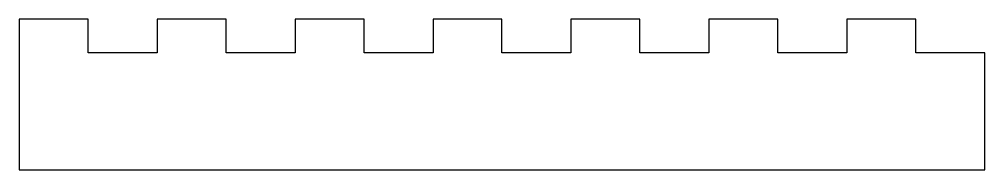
# Model space of a CAD drawing. Header units: millimetres. Extents: x 30 to 170, y 0 to 22.
import ezdxf

# ---------------------------------------------------------------- set-up
doc = ezdxf.new("R2010")
doc.units = ezdxf.units.MM
doc.layers.get('0').update_dxf_attribs({"linetype": 'CONTINUOUS'})

msp = doc.modelspace()

# ---------------------------------------------------------------- linework, layer by layer
msp.add_lwpolyline([(30, 21.83), (30, 0), (170, 0), (170, 16.98), (160, 16.98), (160, 21.83), (150, 21.83), (150, 16.98), (140, 16.98), (140, 21.83), (130, 21.83), (130, 16.98), (120, 16.98), (120, 21.83), (110, 21.83), (110, 16.98), (100, 16.98), (100, 21.83), (90, 21.83), (90, 16.98), (80, 16.98), (80, 21.83), (70, 21.83), (70, 16.98), (60, 16.98), (60, 21.83), (50, 21.83), (50, 16.98), (40, 16.98), (40, 21.83)], close=True)

doc.saveas('drawing.dxf')
